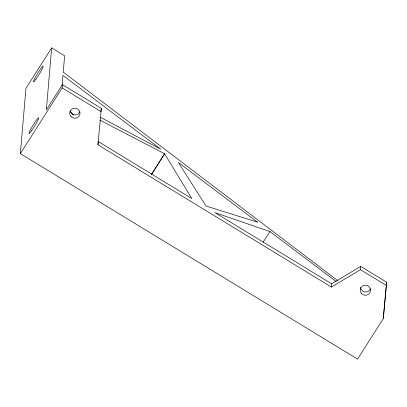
<?xml version="1.0" encoding="UTF-8"?>
<svg xmlns="http://www.w3.org/2000/svg" width="407" height="407" viewBox="0 0 407 407"><rect width="100%" height="100%" fill="white"/><g stroke="black" fill="none" stroke-linecap="round" stroke-linejoin="round"><path stroke-width="0.61" d="M99.766 120.075L164.616 153.744L191.814 198.565L98.224 141.534L97.945 144.8L331.39 287.052L331.669 283.786L360.714 266.412L386.65 282.219L383.267 318.666L357.55 359.111L20.35 153.632L25.946 88.334L51.664 47.889L64.637 55.795L63.238 72.115L338.003 280.81M51.664 47.889L46.347 109.921L62.424 84.646L101.328 108.354L101.048 111.62L62.144 87.907L62.424 84.646M62.098 85.368L62.958 75.381L160.785 149.201L100.326 117.287M331.39 287.052L360.434 269.678L360.714 266.412M383.267 318.666L386.65 282.219M97.945 144.8L101.328 108.354M151.455 174.567L164.616 153.744L151.414 174.501M20.35 153.632L62.144 87.907M263.115 242.165L269.887 231.522L336.167 281.537M269.887 231.522L214.947 212.663L331.669 283.786M360.434 269.678L386.37 285.485M70.167 111.126L73.402 115.039M79.955 111.828A5.189 5.067 4.9 0 1 70.085 111.065M370.538 288.66A5.189 5.067 4.9 0 1 360.48 287.423M257.463 222.146L206.028 206.028L178.393 162.485L257.463 222.146M31.878 130.286A9.158 0.89 -58.6 0 0 38.685 117.801A9.158 0.89 -58.6 0 0 31.08 128.637A9.158 0.89 -58.6 0 0 31.878 130.286M35.867 79.314A9.158 0.89 -58.6 0 0 43.127 66.351A9.158 0.89 -58.6 0 0 35.913 76.302A9.158 0.89 -58.6 0 0 35.867 79.314M361.731 293.823A5.189 5.067 4.9 0 0 370.385 291.504A5.189 5.067 4.9 0 0 363.975 285.332A5.189 5.067 4.9 0 0 361.731 293.823M71.072 116.646A5.189 5.067 4.9 0 0 79.823 114.677A5.189 5.067 4.9 0 0 73.672 108.252A5.189 5.067 4.9 0 0 71.072 116.646"/></g></svg>
